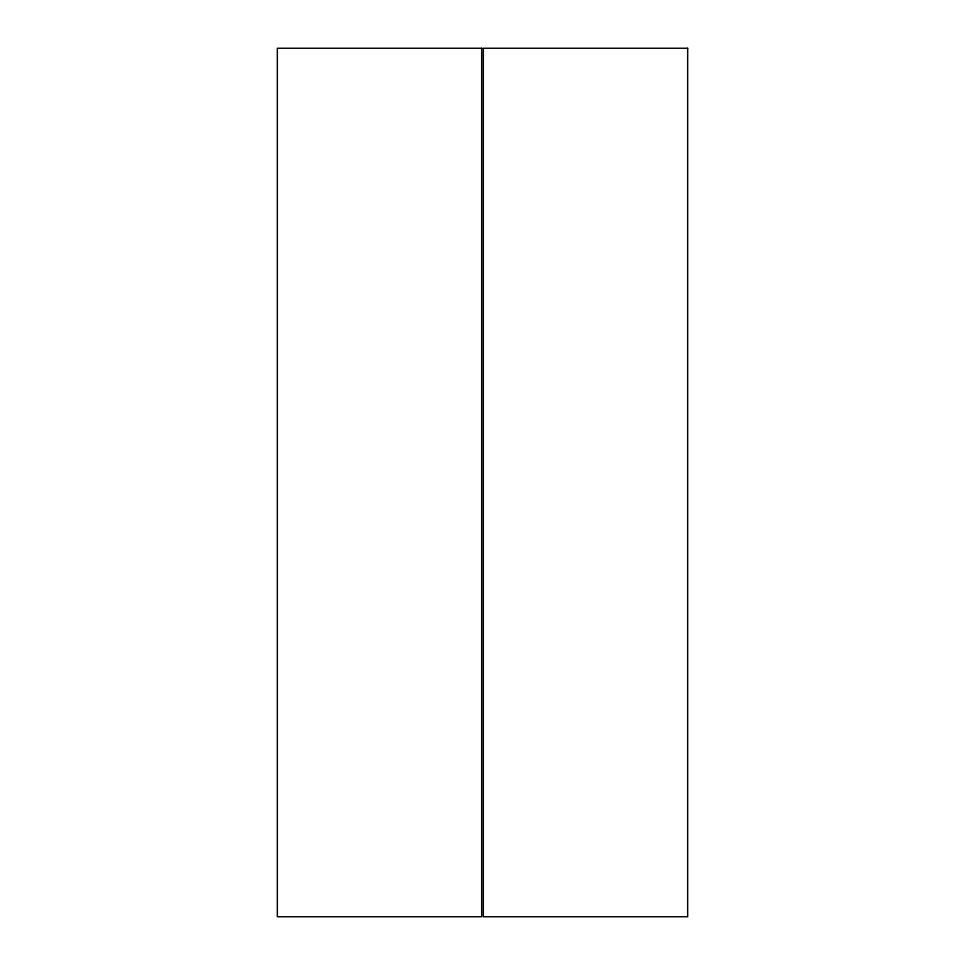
<?xml version="1.0" encoding="UTF-8"?>
<svg xmlns="http://www.w3.org/2000/svg" width="965" height="965" viewBox="0 0 965 965"><rect width="100%" height="100%" fill="white"/><g stroke="black" fill="none" stroke-linecap="round" stroke-linejoin="round"><path stroke-width="1.45" d="M481.68 48.25L277.329 48.25L277.329 916.75L481.68 916.75L481.68 48.25M687.671 48.25L483.32 48.25L483.32 916.75L687.671 916.75L687.671 48.25"/></g></svg>
